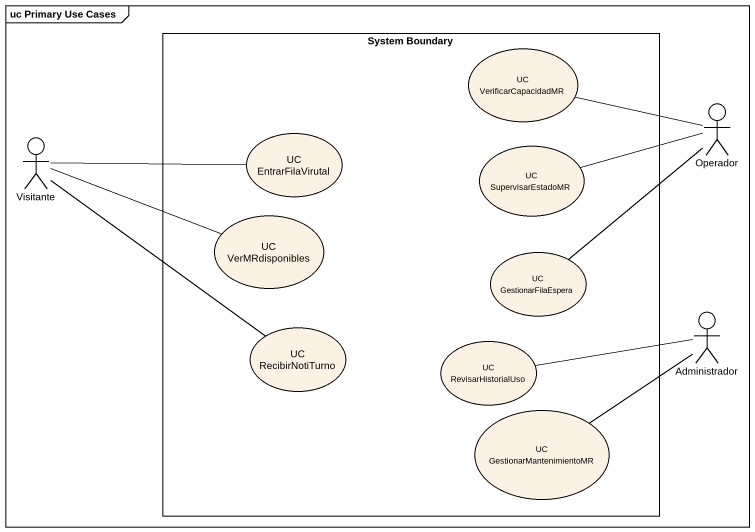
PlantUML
@startuml
mainframe uc Primary Use Cases
rectangle "System Boundary" as System_Boundary {
  usecase "UC VerificarCapacidadMR" as UC_VerificarCapacidadMR
  usecase "UC EntrarFilaVirutal" as UC_EntrarFilaVirutal
  usecase "UC SupervisarEstadoMR" as UC_SupervisarEstadoMR
  usecase "UC VerMRdisponibles" as UC_VerMRdisponibles
  usecase "UC GestionarFilaEspera" as UC_GestionarFilaEspera
  usecase "UC RecibirNotiTurno" as UC_RecibirNotiTurno
  usecase "UC RevisarHistorialUso" as UC_RevisarHistorialUso
  usecase "UC GestionarMantenimientoMR" as UC_GestionarMantenimientoMR
}
actor Operador
actor Visitante
actor Administrador
Operador -left- UC_VerificarCapacidadMR
Operador -left- UC_SupervisarEstadoMR
Operador -- UC_GestionarFilaEspera
Visitante -right- UC_EntrarFilaVirutal
Visitante -right- UC_VerMRdisponibles
Visitante -- UC_RecibirNotiTurno
Administrador -left- UC_RevisarHistorialUso
Administrador -- UC_GestionarMantenimientoMR
@enduml
